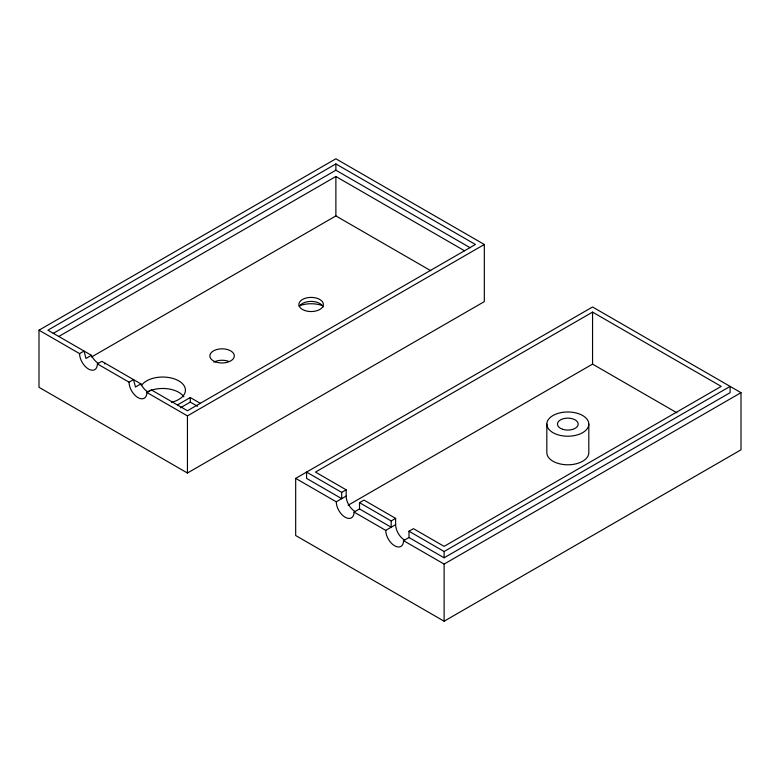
<?xml version="1.0" encoding="UTF-8"?>
<svg xmlns="http://www.w3.org/2000/svg" width="780" height="780" viewBox="0 0 780 780"><rect width="100%" height="100%" fill="white"/><g stroke="black" fill="none" stroke-linecap="round" stroke-linejoin="round"><path stroke-width="1.17" d="M104.676 363.948L105.329 363.344M39 330.184L335.878 158.788L484.322 244.481L484.322 301.616L187.444 473.021L39 387.319L39 330.184L79.57 353.613A12.597 7.273 60 0 0 88.481 369.037A12.597 7.273 60 0 0 97.383 363.899L101.839 361.325L140.897 383.877L141.56 385.242A12.597 7.273 60 0 0 147.859 391.892M97.383 363.899L129.051 382.18A12.597 7.273 60 0 0 137.963 397.605A12.597 7.273 60 0 0 146.864 392.457L151.32 389.893L187.444 410.748L475.41 244.481L335.878 163.927L47.902 330.184L91.426 355.31L92.079 356.674A12.597 7.273 60 0 0 98.377 363.324M53.176 333.421L335.878 170.216L470.165 247.738M58.792 336.473L335.878 176.495L464.529 250.77M79.57 353.613L84.026 351.039L85.976 358.449L91.426 355.31M91.455 357.035L335.878 215.923L430.784 270.709M129.051 382.18L133.507 379.606L135.457 387.017L140.897 383.877M177.43 404.966L190.291 397.537L200.538 403.455M180.394 407.823L190.291 402.11L197.467 406.253M146.864 392.457L187.444 415.886L484.322 244.481M295.678 478.384L592.556 306.979L741 392.681L741 449.816L444.122 621.212L295.678 535.519L295.678 478.384L336.258 501.803A12.597 7.273 60 0 0 345.16 517.228A12.597 7.273 60 0 0 354.071 512.09L359.512 508.95L391.18 527.231L391.18 520.942L359.512 502.661L359.512 508.95M408.993 531.229L444.122 551.509L730.119 386.392L730.119 392.681L444.122 557.798L408.993 537.517L408.993 531.229L413.449 528.655L444.122 546.37L721.207 386.392L592.556 312.117L315.471 472.095L346.154 489.811L346.154 496.09A12.597 7.273 60 0 0 355.056 511.514M341.698 492.375L341.698 498.664L306.569 478.384L306.569 472.095L341.698 492.375L346.154 489.811M336.258 501.803L346.154 496.09M348.133 505.235L592.556 364.114L676.923 412.815M359.512 502.661L363.968 500.087L395.635 518.378L395.635 524.657A12.597 7.273 60 0 0 404.537 540.082M391.18 520.942L395.635 518.378M354.071 512.09L385.739 530.371L395.635 524.657M385.739 530.371A12.597 7.273 60 0 0 394.641 545.795A12.597 7.273 60 0 0 403.552 540.657L408.993 537.517M403.552 540.657L444.122 564.076L741 392.681M592.556 312.117L592.556 364.114M588.812 424.106A20.992 12.119 0 0 1 557.329 434.596A20.992 12.119 0 0 1 557.329 413.605A20.992 12.119 0 0 1 588.812 424.106L588.812 452.673A20.992 12.119 0 0 1 567.821 464.792A20.992 12.119 0 0 1 546.829 452.673L546.829 424.106M444.122 551.509L444.122 557.798M444.122 564.076L444.122 621.212M335.878 163.927L335.878 170.216M335.878 176.495L335.878 215.923M190.291 397.537L190.291 402.11M187.444 415.886L187.444 473.021M141.346 385.661A22.737 13.133 0 0 1 178.425 380.689A22.737 13.133 0 0 1 171.444 402.295M213.847 362.096A12.236 7.069 0 0 1 228.696 361.374M147.011 392.096A22.737 13.133 0 0 1 183.914 396.874M299.101 305.916A21.07 12.168 0 0 1 322.51 305.662M299.471 306.335A12.246 7.069 0 0 1 311.707 301.411A12.246 7.069 0 0 1 323.105 306.969M215.455 361.842A12.236 7.069 0 0 0 234.302 356.236A12.236 7.069 0 0 0 216.47 349.615A12.236 7.069 0 0 0 215.455 361.842M304.531 310.43A12.246 7.069 0 0 0 323.369 304.805A12.246 7.069 0 0 0 305.516 298.194A12.246 7.069 0 0 0 304.531 310.43M562.643 429.283A10.364 5.977 0 0 0 578.185 424.106A10.364 5.977 0 0 0 562.643 418.928A10.364 5.977 0 0 0 562.643 429.283"/></g></svg>
